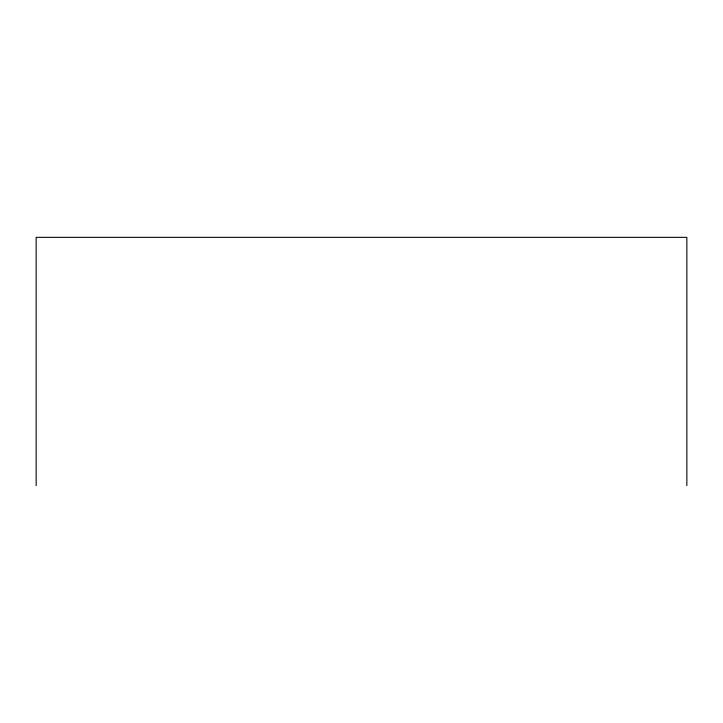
<?xml version="1.0" encoding="UTF-8"?>
<svg xmlns="http://www.w3.org/2000/svg" width="723" height="723" viewBox="0 0 723 723"><rect width="100%" height="100%" fill="white"/><g stroke="black" fill="none" stroke-linecap="round" stroke-linejoin="round"><path stroke-width="1.08" d="M686.85 485.657L686.85 237.343L36.15 237.343L36.15 485.657"/></g></svg>
